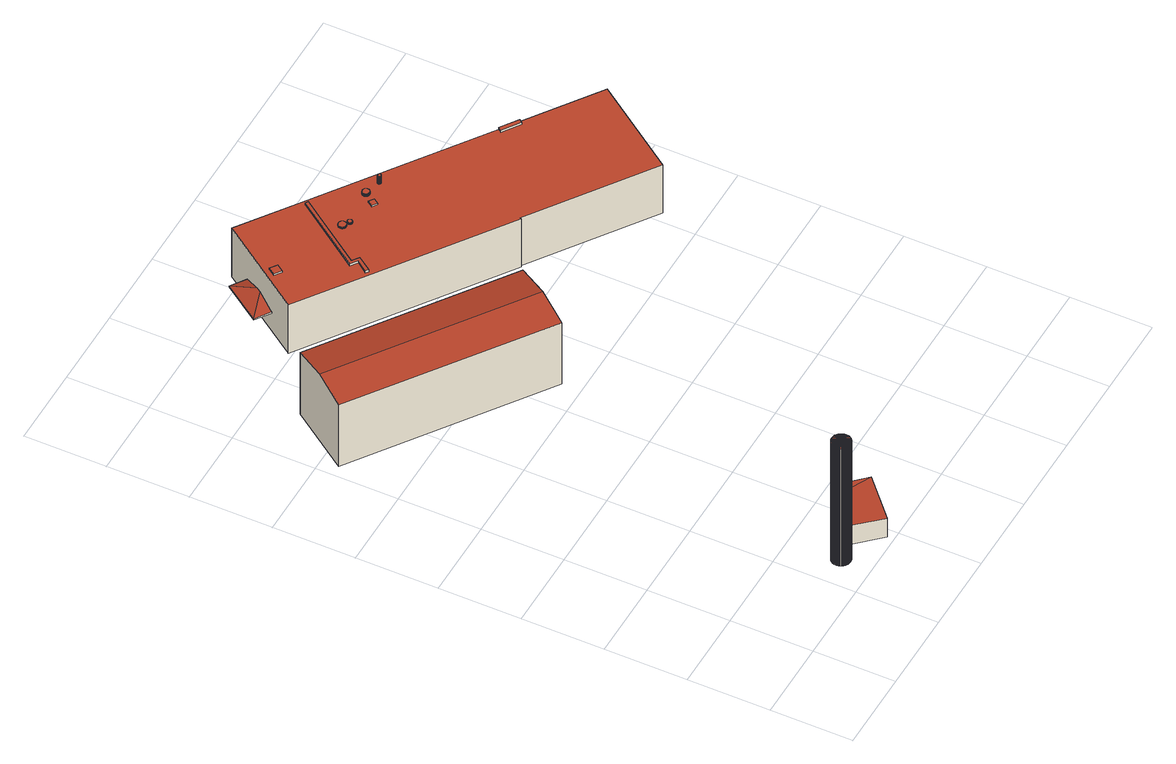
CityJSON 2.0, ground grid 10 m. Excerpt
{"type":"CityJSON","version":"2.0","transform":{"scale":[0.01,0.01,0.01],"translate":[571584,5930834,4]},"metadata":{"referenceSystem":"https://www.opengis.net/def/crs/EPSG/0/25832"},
"CityObjects":{
"building1":{"type":"Building","attributes":{"Grundfläche 2D":"4.097461","Grundhöhe NN":"5.313"},"geometry":[{"type":"Solid","lod":"3","boundaries":[[[[0,1,2]],[[0,3,1]],[[0,2,4]],[[0,4,5]],[[0,5,6]],[[0,6,7]],[[0,7,8]],[[0,8,9]],[[0,9,10]],[[0,10,11]],[[0,11,12]],[[0,12,13]],[[0,13,14]],[[0,14,15]],[[0,15,16]],[[0,16,17]],[[0,17,18]],[[0,18,19]],[[0,19,20]],[[0,20,21]],[[0,21,22]],[[0,22,23]],[[0,23,24]],[[0,24,25]],[[0,25,26]],[[0,26,27]],[[0,27,28]],[[0,28,29]],[[0,29,30]],[[0,30,31]],[[0,31,32]],[[0,32,33]],[[0,33,34]],[[0,34,35]],[[0,35,36]],[[0,36,37]],[[0,37,38]],[[0,38,39]],[[0,39,40]],[[0,40,41]],[[0,41,42]],[[0,42,43]],[[0,43,44]],[[0,44,45]],[[0,45,46]],[[0,46,47]],[[0,47,48]],[[0,48,49]],[[0,49,50]],[[0,50,51]],[[0,51,52]],[[0,52,53]],[[0,53,54]],[[0,54,55]],[[0,55,56]],[[0,56,57]],[[0,57,58]],[[0,58,59]],[[0,59,60]],[[0,60,61]],[[0,61,62]],[[0,62,63]],[[0,63,64]],[[0,64,65]],[[0,65,66]],[[0,66,67]],[[0,67,68]],[[0,68,69]],[[0,69,70]],[[0,70,71]],[[0,71,72]],[[0,72,73]],[[0,73,74]],[[0,74,75]],[[0,75,76]],[[0,76,77]],[[0,77,78]],[[0,78,79]],[[0,79,80]],[[0,80,81]],[[0,81,82]],[[0,82,83]],[[0,83,84]],[[0,84,3]],[[85,86,2,1]],[[86,87,4,2]],[[87,88,5,4]],[[89,90,81,80]],[[90,91,82,81]],[[91,92,83,82]],[[92,93,84,83]],[[93,94,3,84]],[[94,85,1,3]],[[88,95,6,5]],[[95,96,7,6]],[[96,97,8,7]],[[97,98,9,8]],[[98,99,10,9]],[[99,100,11,10]],[[100,101,12,11]],[[101,102,13,12]],[[102,103,14,13]],[[103,104,15,14]],[[104,105,16,15]],[[105,106,17,16]],[[106,107,18,17]],[[107,108,19,18]],[[108,109,20,19]],[[109,110,21,20]],[[110,111,22,21]],[[111,112,23,22]],[[112,113,24,23]],[[113,114,25,24]],[[114,115,26,25]],[[115,116,27,26]],[[116,117,28,27]],[[117,118,29,28]],[[118,119,30,29]],[[119,120,31,30]],[[120,121,32,31]],[[121,122,33,32]],[[122,123,34,33]],[[123,124,35,34]],[[124,125,36,35]],[[125,126,37,36]],[[126,127,38,37]],[[127,128,39,38]],[[128,129,40,39]],[[129,130,41,40]],[[130,131,42,41]],[[131,132,43,42]],[[132,133,44,43]],[[133,134,45,44]],[[134,135,46,45]],[[135,136,47,46]],[[136,137,48,47]],[[137,138,49,48]],[[138,139,50,49]],[[139,140,51,50]],[[140,141,52,51]],[[141,142,53,52]],[[142,143,54,53]],[[143,144,55,54]],[[144,145,56,55]],[[145,146,57,56]],[[146,147,58,57]],[[147,148,59,58]],[[148,149,60,59]],[[149,150,61,60]],[[150,151,62,61]],[[151,152,63,62]],[[152,153,64,63]],[[153,154,65,64]],[[154,155,66,65]],[[155,156,67,66]],[[156,157,68,67]],[[157,158,69,68]],[[158,159,70,69]],[[159,160,71,70]],[[160,161,72,71]],[[161,162,73,72]],[[162,163,74,73]],[[163,164,75,74]],[[164,165,76,75]],[[165,166,77,76]],[[166,167,78,77]],[[167,168,79,78]],[[168,89,80,79]],[[168,167,166,165,164,163,162,161,160,159,158,157,156,155,154,153,152,151,150,149,148,147,146,145,144,143,142,141,140,139,138,137,136,135,134,133,132,131,130,129,128,127,126,125,124,123,122,121,120,119,118,117,116,115,114,113,112,111,110,109,108,107,106,105,104,103,102,101,100,99,98,97,96,95,88,87,86,85,94,93,92,91,90,89]]]],"semantics":{"surfaces":[{"type":"RoofSurface"},{"type":"WallSurface"},{"type":"GroundSurface"}],"values":[[0,0,0,0,0,0,0,0,0,0,0,0,0,0,0,0,0,0,0,0,0,0,0,0,0,0,0,0,0,0,0,0,0,0,0,0,0,0,0,0,0,0,0,0,0,0,0,0,0,0,0,0,0,0,0,0,0,0,0,0,0,0,0,0,0,0,0,0,0,0,0,0,0,0,0,0,0,0,0,0,0,0,0,0,1,1,1,1,1,1,1,1,1,1,1,1,1,1,1,1,1,1,1,1,1,1,1,1,1,1,1,1,1,1,1,1,1,1,1,1,1,1,1,1,1,1,1,1,1,1,1,1,1,1,1,1,1,1,1,1,1,1,1,1,1,1,1,1,1,1,1,1,1,1,1,1,1,1,1,1,1,1,1,1,1,1,1,1,2]]}}]},
"building2":{"type":"Building","attributes":{"Grundfläche 2D":"26.478357","Grundhöhe NN":"4.780"},"geometry":[{"type":"Solid","lod":"3","boundaries":[[[[169,170,171,172]],[[173,170,169,174]],[[175,176,172,171]],[[176,177,169,172]],[[177,178,174,169]],[[178,179,173,174]],[[179,180,170,173]],[[180,175,171,170]],[[176,175,180,179,178,177]]]],"semantics":{"surfaces":[{"type":"RoofSurface"},{"type":"WallSurface"},{"type":"GroundSurface"}],"values":[[0,0,1,1,1,1,1,1,2]]}}]},
"building3":{"type":"Building","attributes":{"Grundfläche 2D":"241.060239","Grundhöhe NN":"5.664"},"geometry":[{"type":"Solid","lod":"3","boundaries":[[[[181,182,183,184]],[[185,181,184,186]],[[186,184,183,187,188]],[[185,186,188,189]],[[182,181,185,189,190]],[[183,182,190,187]],[[188,187,190,189]]]],"semantics":{"surfaces":[{"type":"RoofSurface"},{"type":"WallSurface"},{"type":"GroundSurface"}],"values":[[0,0,1,1,1,1,2]]}}]},
"building4":{"type":"Building","attributes":{"Grundfläche 2D":"590.092682","Grundhöhe NN":"5.670"},"children":["building4-1","building4-2","building4-3","building4-4","building4-5","building4-6","building4-7","building4-8","building4-9"],"geometry":[{"type":"Solid","lod":"3","boundaries":[[[[191,192,193,194,195,196,197,198,199,200,201]],[[199,198,202,203]],[[200,199,203,204]],[[191,201,200,204,205]],[[192,191,205,206]],[[193,192,206,207]],[[194,193,207,208]],[[198,197,196,195,194,208,202]],[[203,202,208,207,206,205,204]]]],"semantics":{"surfaces":[{"type":"RoofSurface"},{"type":"WallSurface"},{"type":"GroundSurface"}],"values":[[0,1,1,1,1,1,1,1,2]]}}]},
"building4-1":{"type":"BuildingInstallation","parents":["building4"],"geometry":[{"type":"MultiSurface","lod":"3","boundaries":[[[209,210,211,212,213,214,215,216,217,218,219,220,221,222,223,224,225,226,227,228,229,230,231,232,233,234,235,236,237,238,239,240,241,242,243,244]],[[215,214,245,246]],[[213,212,247,248]],[[214,213,248,245]],[[216,215,246,249]],[[217,216,249,250]],[[218,217,250,251]],[[219,218,251,252]],[[220,219,252,253]],[[221,220,253,254]],[[222,221,254,255]],[[223,222,255,256]],[[224,223,256,257]],[[225,224,257,258]],[[226,225,258,259]],[[227,226,259,260]],[[228,227,260,261]],[[229,228,261,262]],[[230,229,262,263]],[[231,230,263,264]],[[232,231,264,265]],[[233,232,265,266]],[[234,233,266,267]],[[235,234,267,268]],[[236,235,268,269]],[[237,236,269,270]],[[238,237,270,271]],[[239,238,271,272]],[[240,239,272,273]],[[241,240,273,274]],[[242,241,274,275]],[[243,242,275,276]],[[244,243,276,277]],[[209,244,277,278]],[[210,209,278,279]],[[211,210,279,280]],[[212,211,280,247]]],"semantics":{"surfaces":[{"type":"RoofSurface"},{"type":"WallSurface"}],"values":[0,1,1,1,1,1,1,1,1,1,1,1,1,1,1,1,1,1,1,1,1,1,1,1,1,1,1,1,1,1,1,1,1,1,1,1,1]}}]},
"building4-2":{"type":"BuildingInstallation","parents":["building4"],"geometry":[{"type":"MultiSurface","lod":"3","boundaries":[[[281,282,283,284,285,286,287,288,289,290,291,292,293,294,295,296,297,298,299,300,301,302,303,304,305,306,307,308,309,310,311,312,313,314,315,316,317,318,319,320,321,322,323,324,325,326,327,328,329,330]],[[331,332,296,295]],[[332,333,297,296]],[[334,335,291,290]],[[335,336,292,291]],[[336,337,293,292]],[[337,338,294,293]],[[338,331,295,294]],[[333,339,298,297]],[[339,340,299,298]],[[340,341,300,299]],[[341,342,301,300]],[[342,343,302,301]],[[343,344,303,302]],[[344,345,304,303]],[[345,346,305,304]],[[346,347,306,305]],[[347,348,307,306]],[[348,349,308,307]],[[349,350,309,308]],[[350,351,310,309]],[[351,352,311,310]],[[352,353,312,311]],[[353,354,313,312]],[[354,355,314,313]],[[355,356,315,314]],[[356,357,316,315]],[[357,358,317,316]],[[358,359,318,317]],[[359,360,319,318]],[[360,361,320,319]],[[361,362,321,320]],[[362,363,322,321]],[[363,364,323,322]],[[364,365,324,323]],[[365,366,325,324]],[[366,367,326,325]],[[367,368,327,326]],[[368,369,328,327]],[[369,370,329,328]],[[370,371,330,329]],[[371,372,281,330]],[[372,373,282,281]],[[373,374,283,282]],[[374,375,284,283]],[[375,376,285,284]],[[376,377,286,285]],[[377,378,287,286]],[[378,379,288,287]],[[379,380,289,288]],[[380,334,290,289]]],"semantics":{"surfaces":[{"type":"RoofSurface"},{"type":"WallSurface"}],"values":[0,1,1,1,1,1,1,1,1,1,1,1,1,1,1,1,1,1,1,1,1,1,1,1,1,1,1,1,1,1,1,1,1,1,1,1,1,1,1,1,1,1,1,1,1,1,1,1,1,1,1]}}]},
"building4-3":{"type":"BuildingInstallation","parents":["building4"],"geometry":[{"type":"MultiSurface","lod":"3","boundaries":[[[381,382,383,384,385,386,387,388,389,390,391,392,393,394,395,396,397,398,399,400,401,402,403,404,405,406,407,408,409,410,411,412,413,414,415,416,417,418,419,420,421,422,423,424,425,426,427,428]],[[387,386,429,430]],[[388,387,430,431]],[[389,388,431,432]],[[383,382,433,434]],[[384,383,434,435]],[[385,384,435,436]],[[386,385,436,429]],[[390,389,432,437]],[[391,390,437,438]],[[392,391,438,439]],[[393,392,439,440]],[[394,393,440,441]],[[395,394,441,442]],[[396,395,442,443]],[[397,396,443,444]],[[398,397,444,445]],[[399,398,445,446]],[[400,399,446,447]],[[401,400,447,448]],[[402,401,448,449]],[[403,402,449,450]],[[404,403,450,451]],[[405,404,451,452]],[[406,405,452,453]],[[407,406,453,454]],[[408,407,454,455]],[[409,408,455,456]],[[410,409,456,457]],[[411,410,457,458]],[[412,411,458,459]],[[413,412,459,460]],[[414,413,460,461]],[[415,414,461,462]],[[416,415,462,463]],[[417,416,463,464]],[[418,417,464,465]],[[419,418,465,466]],[[420,419,466,467]],[[421,420,467,468]],[[422,421,468,469]],[[423,422,469,470]],[[424,423,470,471]],[[425,424,471,472]],[[426,425,472,473]],[[427,426,473,474]],[[428,427,474,475]],[[381,428,475,476]],[[382,381,476,433]]],"semantics":{"surfaces":[{"type":"RoofSurface"},{"type":"WallSurface"}],"values":[0,1,1,1,1,1,1,1,1,1,1,1,1,1,1,1,1,1,1,1,1,1,1,1,1,1,1,1,1,1,1,1,1,1,1,1,1,1,1,1,1,1,1,1,1,1,1,1,1]}}]},
"building4-4":{"type":"BuildingInstallation","parents":["building4"],"geometry":[{"type":"MultiSurface","lod":"3","boundaries":[[[477,478,479,480]],[[480,479,195,196]],[[477,480,196,481]],[[478,477,481,482]],[[479,478,482,195]]],"semantics":{"surfaces":[{"type":"RoofSurface"},{"type":"WallSurface"}],"values":[0,1,1,1,1]}}]},
"building4-5":{"type":"BuildingInstallation","parents":["building4"],"geometry":[{"type":"MultiSurface","lod":"3","boundaries":[[[483,484,485,486]],[[486,485,487,488]],[[488,489,483,486]],[[484,483,489,490]],[[485,484,490,487]]],"semantics":{"surfaces":[{"type":"RoofSurface"},{"type":"WallSurface"}],"values":[0,1,1,1,1]}}]},
"building4-6":{"type":"BuildingInstallation","parents":["building4"],"geometry":[{"type":"MultiSurface","lod":"3","boundaries":[[[491,492,493,494,495,496,497,498,499,500]],[[501,502,494,493]],[[502,503,495,494]],[[496,495,503,504]],[[504,505,497,496]],[[505,506,498,497]],[[507,499,498,506]],[[507,508,500,499]],[[509,510,492,491,500,508]],[[510,501,493,492]]],"semantics":{"surfaces":[{"type":"RoofSurface"},{"type":"WallSurface"}],"values":[0,1,1,1,1,1,1,1,1,1]}}]},
"building4-7":{"type":"BuildingInstallation","parents":["building4"],"geometry":[{"type":"MultiSurface","lod":"3","boundaries":[[[511,512,513,514]],[[515,516,512,511]],[[514,513,517,518]],[[511,514,518,515]],[[516,517,513,512]]],"semantics":{"surfaces":[{"type":"RoofSurface"},{"type":"WallSurface"}],"values":[0,1,1,1,1]}}]},
"building4-8":{"type":"BuildingInstallation","parents":["building4"],"geometry":[{"type":"MultiSurface","lod":"3","boundaries":[[[519,520,521,522,523,524,525,526,527,528,529,530,531,532,533,534,535,536,537,538,539,540,541,542,543,544,545,546,547,548,549,550,551,552,553,554,555,556,557,558,559,560,561,562,563,564,565,566,567,568,569,570,571,572,573,574,575,576,577,578,579,580,581,582,583,584,585,586,587,588,589,590,591,592]],[[593,594,551,550]],[[594,595,596,553,552,551]],[[596,597,554,553]],[[597,598,555,554]],[[598,599,556,555]],[[599,600,557,556]],[[600,601,558,557]],[[601,602,559,558]],[[603,604,605,570,569,568]],[[605,606,571,570]],[[606,607,572,571]],[[607,608,573,572]],[[608,609,574,573]],[[609,610,575,574]],[[610,611,576,575]],[[611,612,577,576]],[[612,613,578,577]],[[614,615,520,519]],[[615,616,521,520]],[[616,617,522,521]],[[617,618,523,522]],[[618,619,524,523]],[[619,620,525,524]],[[620,621,526,525]],[[621,622,527,526]],[[622,623,528,527]],[[623,624,529,528]],[[624,625,530,529]],[[625,626,531,530]],[[627,628,629,590,589,588]],[[629,630,591,590]],[[630,631,592,591]],[[631,614,519,592]],[[626,632,532,531]],[[632,633,533,532]],[[633,634,534,533]],[[634,635,535,534]],[[635,636,536,535]],[[636,637,537,536]],[[637,638,538,537]],[[638,639,539,538]],[[639,640,540,539]],[[640,641,541,540]],[[641,642,542,541]],[[642,643,543,542]],[[643,644,544,543]],[[644,645,545,544]],[[645,646,546,545]],[[646,647,547,546]],[[647,648,649,549,548,547]],[[649,593,550,549]],[[602,650,560,559]],[[650,651,561,560]],[[651,652,562,561]],[[652,653,563,562]],[[653,654,564,563]],[[654,655,565,564]],[[655,656,566,565]],[[656,657,567,566]],[[657,603,568,567]],[[613,658,659,580,579,578]],[[659,660,581,580]],[[660,661,582,581]],[[661,662,583,582]],[[662,663,584,583]],[[663,664,585,584]],[[664,665,586,585]],[[665,666,587,586]],[[666,627,588,587]]],"semantics":{"surfaces":[{"type":"RoofSurface"},{"type":"WallSurface"}],"values":[0,1,1,1,1,1,1,1,1,1,1,1,1,1,1,1,1,1,1,1,1,1,1,1,1,1,1,1,1,1,1,1,1,1,1,1,1,1,1,1,1,1,1,1,1,1,1,1,1,1,1,1,1,1,1,1,1,1,1,1,1,1,1,1,1,1,1,1,1,1]}}]},
"building4-9":{"type":"BuildingInstallation","parents":["building4"],"geometry":[{"type":"MultiSurface","lod":"3","boundaries":[[[667,668,669,670]],[[668,671,672,669]],[[673,672,671]],[[671,668,667,670,674,675,673]],[[672,673,675,676]],[[669,672,676,677]],[[670,669,677,674]],[[675,674,677,676]]],"semantics":{"surfaces":[{"type":"RoofSurface"},{"type":"WallSurface"},{"type":"OuterCeilingSurface"}],"values":[0,0,0,1,1,1,1,2]}}]}
},
"vertices":[
[1336,346,1962],[1425,274,1915],[1433,284,1915],[1417,265,1915],[1440,296,1915],[1443,302,1915],[1446,309,1915],[1448,316,1915],[1450,323,1915],[1451,331,1915],[1452,338,1915],[1452,346,1915],[1452,354,1915],[1451,362,1915],[1450,371,1915],[1448,379,1915],[1446,386,1915],[1443,394,1915],[1439,401,1915],[1435,408,1915],[1430,415,1915],[1425,421,1915],[1420,427,1915],[1414,433,1915],[1408,438,1915],[1402,442,1915],[1396,446,1915],[1390,450,1915],[1383,453,1915],[1371,457,1915],[1358,460,1915],[1346,462,1915],[1332,462,1915],[1325,461,1915],[1318,460,1915],[1311,458,1915],[1304,457,1915],[1296,454,1915],[1289,451,1915],[1282,447,1915],[1275,443,1915],[1269,438,1915],[1262,433,1915],[1256,427,1915],[1251,421,1915],[1246,415,1915],[1241,408,1915],[1237,401,1915],[1233,394,1915],[1231,386,1915],[1228,379,1915],[1226,371,1915],[1225,363,1915],[1224,356,1915],[1224,349,1915],[1224,341,1915],[1225,334,1915],[1227,321,1915],[1231,309,1915],[1236,297,1915],[1242,285,1915],[1246,280,1915],[1251,274,1915],[1256,268,1915],[1261,263,1915],[1267,258,1915],[1273,254,1915],[1280,249,1915],[1287,245,1915],[1294,242,1915],[1302,239,1915],[1310,237,1915],[1318,235,1915],[1326,234,1915],[1334,233,1915],[1343,233,1915],[1351,234,1915],[1358,235,1915],[1366,237,1915],[1374,239,1915],[1381,242,1915],[1388,245,1915],[1394,248,1915],[1401,252,1915],[1406,256,1915],[1425,274,131],[1433,284,131],[1440,296,131],[1443,302,131],[1381,242,131],[1388,245,131],[1394,248,131],[1401,252,131],[1406,256,131],[1417,265,131],[1446,309,131],[1448,316,131],[1450,323,131],[1451,331,131],[1452,338,131],[1452,346,131],[1452,354,131],[1451,362,131],[1450,371,131],[1448,379,131],[1446,386,131],[1443,394,131],[1439,401,131],[1435,408,131],[1430,415,131],[1425,421,131],[1420,427,131],[1414,433,131],[1408,438,131],[1402,442,131],[1396,446,131],[1390,450,131],[1383,453,131],[1371,457,131],[1358,460,131],[1346,462,131],[1332,462,131],[1325,461,131],[1318,460,131],[1311,458,131],[1304,457,131],[1296,454,131],[1289,451,131],[1282,447,131],[1275,443,131],[1269,438,131],[1262,433,131],[1256,427,131],[1251,421,131],[1246,415,131],[1241,408,131],[1237,401,131],[1233,394,131],[1231,386,131],[1228,379,131],[1226,371,131],[1225,363,131],[1224,356,131],[1224,349,131],[1224,341,131],[1225,334,131],[1227,321,131],[1231,309,131],[1236,297,131],[1242,285,131],[1246,280,131],[1251,274,131],[1256,268,131],[1261,263,131],[1267,258,131],[1273,254,131],[1280,249,131],[1287,245,131],[1294,242,131],[1302,239,131],[1310,237,131],[1318,235,131],[1326,234,131],[1334,233,131],[1343,233,131],[1351,234,131],[1358,235,131],[1366,237,131],[1374,239,131],
[1860,714,425],[2305,484,443],[1992,803,443],[1925,740,433],[1896,82,365],[1578,421,370],[1992,803,78],[1925,740,78],[1860,714,78],[1578,421,78],[1896,82,78],[2305,484,78],
[2523,4560,1183],[2783,4931,1102],[586,6481,1102],[324,6110,1183],[2268,4196,1102],[70,5752,1102],[586,6481,166],[70,5752,166],[2268,4196,166],[2783,4931,166],
[3637,5393,899],[3646,5407,899],[5054,4417,899],[5797,5470,899],[4932,6080,900],[4725,6226,900],[2793,7588,901],[2089,8085,902],[1337,7016,899],[1337,7015,899],[2119,6464,899],[2089,8085,167],[1337,7016,167],[1337,7015,167],[3637,5393,167],[3646,5407,167],[5054,4417,167],[5797,5470,167],
[3437,7005,1017],[3435,7007,1017],[3432,7009,1017],[3430,7010,1017],[3424,7011,1017],[3419,7011,1017],[3415,7010,1017],[3410,7008,1017],[3408,7006,1017],[3406,7004,1017],[3404,7001,1017],[3402,6999,1017],[3401,6996,1017],[3401,6993,1017],[3400,6990,1017],[3401,6987,1017],[3402,6982,1017],[3405,6978,1017],[3408,6974,1017],[3412,6971,1017],[3415,6970,1017],[3418,6969,1017],[3421,6969,1017],[3424,6969,1017],[3427,6969,1017],[3430,6970,1017],[3433,6972,1017],[3435,6973,1017],[3439,6977,1017],[3441,6982,1017],[3443,6986,1017],[3443,6992,1017],[3443,6994,1017],[3442,6997,1017],[3441,7000,1017],[3439,7003,1017],[3419,7011,901],[3415,7010,901],[3430,7010,901],[3424,7011,901],[3410,7008,901],[3408,7006,901],[3406,7004,901],[3404,7001,901],[3402,6999,901],[3401,6996,901],[3401,6993,901],[3400,6990,901],[3401,6987,901],[3402,6982,901],[3405,6978,901],[3408,6974,901],[3412,6971,901],[3415,6970,901],[3418,6969,901],[3421,6969,901],[3424,6969,901],[3427,6969,901],[3430,6970,901],[3433,6972,901],[3435,6973,901],[3439,6977,901],[3441,6982,901],[3443,6986,901],[3443,6992,901],[3443,6994,901],[3442,6997,901],[3441,7000,901],[3439,7003,901],[3437,7005,901],[3435,7007,901],[3432,7009,901],
[2712,7041,924],[2713,7047,924],[2712,7053,924],[2711,7059,924],[2709,7066,924],[2706,7071,924],[2702,7077,924],[2698,7082,924],[2692,7086,924],[2687,7089,924],[2681,7092,924],[2675,7093,924],[2669,7094,924],[2664,7094,924],[2659,7093,924],[2654,7092,924],[2648,7091,924],[2643,7088,924],[2638,7085,924],[2633,7080,924],[2629,7075,924],[2625,7070,924],[2622,7064,924],[2621,7057,924],[2620,7051,924],[2620,7044,924],[2620,7038,924],[2622,7032,924],[2624,7027,924],[2627,7022,924],[2630,7018,924],[2634,7014,924],[2638,7010,924],[2643,7007,924],[2648,7004,924],[2654,7002,924],[2660,7001,924],[2667,7001,924],[2674,7001,924],[2680,7003,924],[2686,7005,924],[2692,7009,924],[2697,7012,924],[2701,7017,924],[2705,7021,924],[2708,7026,924],[2709,7030,924],[2710,7031,924],[2711,7035,924],[2711,7036,924],[2659,7093,901],[2654,7092,901],[2648,7091,900],[2687,7089,901],[2681,7092,901],[2675,7093,901],[2669,7094,901],[2664,7094,901],[2643,7088,900],[2638,7085,900],[2633,7080,900],[2629,7075,900],[2625,7070,900],[2622,7064,900],[2621,7057,900],[2620,7051,900],[2620,7044,900],[2620,7038,900],[2622,7032,900],[2624,7027,900],[2627,7022,900],[2630,7018,900],[2634,7014,900],[2638,7010,900],[2643,7007,900],[2648,7004,900],[2654,7002,900],[2660,7001,900],[2667,7001,900],[2674,7001,900],[2680,7003,900],[2686,7005,900],[2692,7009,900],[2697,7012,900],[2701,7017,900],[2705,7021,900],[2708,7026,900],[2709,7030,900],[2710,7031,900],[2711,7035,900],[2711,7036,900],[2712,7041,900],[2713,7047,900],[2712,7053,901],[2711,7059,901],[2709,7066,901],[2706,7071,901],[2702,7077,901],[2698,7082,901],[2692,7086,901],
[3233,7079,939],[3228,7081,939],[3223,7083,939],[3218,7085,939],[3213,7085,939],[3208,7086,939],[3203,7085,939],[3198,7084,939],[3193,7082,939],[3188,7080,939],[3183,7077,939],[3179,7073,939],[3175,7068,939],[3172,7063,939],[3169,7057,939],[3168,7051,939],[3167,7045,939],[3167,7039,939],[3168,7034,939],[3169,7029,939],[3171,7024,939],[3173,7020,939],[3176,7016,939],[3180,7012,939],[3183,7009,939],[3188,7006,939],[3193,7003,939],[3199,7001,939],[3205,7000,939],[3211,7000,939],[3217,7001,939],[3223,7002,939],[3229,7004,939],[3234,7008,939],[3238,7011,939],[3242,7015,939],[3245,7019,939],[3247,7023,939],[3249,7027,939],[3251,7032,939],[3252,7037,939],[3252,7043,939],[3252,7049,939],[3251,7054,939],[3249,7060,939],[3246,7066,939],[3242,7071,939],[3238,7075,939],[3208,7086,901],[3203,7085,901],[3198,7084,901],[3193,7082,901],[3228,7081,901],[3223,7083,901],[3218,7085,901],[3213,7085,901],[3188,7080,901],[3183,7077,901],[3179,7073,901],[3175,7068,901],[3172,7063,901],[3169,7057,901],[3168,7051,901],[3167,7045,901],[3167,7039,901],[3168,7034,901],[3169,7029,901],[3171,7024,901],[3173,7020,901],[3176,7016,901],[3180,7012,901],[3183,7009,901],[3188,7006,901],[3193,7003,901],[3199,7001,901],[3205,7000,901],[3211,7000,901],[3217,7001,901],[3223,7002,901],[3229,7004,901],[3234,7008,901],[3238,7011,901],[3242,7015,901],[3245,7019,901],[3247,7023,901],[3249,7027,901],[3251,7032,901],[3252,7037,901],[3252,7043,901],[3252,7049,901],[3251,7054,901],[3249,7060,901],[3246,7066,901],[3242,7071,901],[3238,7075,901],[3233,7079,901],
[4696,6184,930],[4902,6038,930],[4932,6080,930],[4725,6226,930],[4696,6184,900],[4902,6038,900],
[1746,7296,922],[1806,7380,922],[1721,7440,922],[1661,7356,922],[1721,7440,900],[1661,7356,900],[1746,7296,900],[1806,7380,900],
[2230,6649,934],[2247,6637,934],[2146,6502,934],[2178,6478,934],[2296,6644,934],[2213,6707,934],[2542,7170,934],[2793,7523,934],[2761,7543,934],[2160,6699,934],[2146,6502,899],[2178,6478,899],[2296,6644,900],[2213,6707,900],[2542,7170,901],[2793,7523,901],[2761,7543,901],[2160,6699,900],[2230,6649,899],[2247,6637,899],
[3121,6857,922],[3164,6918,922],[3105,6960,922],[3062,6899,922],[3121,6857,901],[3164,6918,901],[3105,6960,901],[3062,6899,901],
[2740,7025,924],[2734,7023,924],[2732,7023,924],[2730,7022,924],[2729,7021,924],[2727,7020,924],[2726,7019,924],[2724,7018,924],[2723,7016,924],[2721,7015,924],[2720,7013,924],[2719,7012,924],[2717,7008,924],[2716,7004,924],[2715,7002,924],[2715,7000,924],[2715,6999,924],[2715,6996,924],[2715,6994,924],[2715,6992,924],[2715,6990,924],[2716,6988,924],[2716,6987,924],[2717,6985,924],[2720,6979,924],[2722,6978,924],[2725,6975,924],[2726,6973,924],[2728,6972,924],[2729,6971,924],[2731,6971,924],[2732,6970,924],[2734,6969,924],[2736,6968,924],[2738,6968,924],[2741,6968,924],[2742,6968,924],[2746,6968,924],[2751,6968,924],[2752,6969,924],[2754,6970,924],[2756,6971,924],[2758,6972,924],[2760,6973,924],[2761,6974,924],[2763,6975,924],[2764,6976,924],[2765,6978,924],[2766,6979,924],[2770,6985,924],[2770,6987,924],[2771,6991,924],[2772,6993,924],[2772,6995,924],[2772,6996,924],[2772,6998,924],[2772,7000,924],[2771,7002,924],[2771,7004,924],[2770,7006,924],[2769,7008,924],[2769,7010,924],[2766,7013,924],[2764,7017,924],[2762,7018,924],[2761,7019,924],[2759,7020,924],[2757,7021,924],[2755,7022,924],[2754,7023,924],[2752,7024,924],[2750,7024,924],[2749,7025,924],[2747,7025,924],[2732,6970,900],[2734,6969,900],[2736,6968,900],[2738,6968,900],[2741,6968,900],[2742,6968,900],[2746,6968,900],[2751,6968,900],[2752,6969,900],[2754,6970,900],[2770,6985,900],[2770,6987,900],[2771,6991,900],[2772,6993,900],[2772,6995,900],[2772,6996,900],[2772,6998,900],[2772,7000,900],[2771,7002,900],[2771,7004,900],[2770,7006,900],[2740,7025,900],[2734,7023,900],[2732,7023,900],[2730,7022,900],[2729,7021,900],[2727,7020,900],[2726,7019,900],[2724,7018,900],[2723,7016,900],[2721,7015,900],[2720,7013,900],[2719,7012,900],[2717,7008,900],[2754,7023,901],[2752,7024,901],[2750,7024,901],[2749,7025,901],[2747,7025,901],[2716,7004,900],[2715,7002,900],[2715,7000,900],[2715,6999,900],[2715,6996,900],[2715,6994,900],[2715,6992,900],[2715,6990,900],[2716,6988,900],[2716,6987,900],[2717,6985,900],[2720,6979,900],[2722,6978,900],[2725,6975,900],[2726,6973,900],[2728,6972,900],[2729,6971,900],[2731,6971,900],[2756,6971,900],[2758,6972,900],[2760,6973,900],[2761,6974,900],[2763,6975,900],[2764,6976,900],[2765,6978,900],[2766,6979,900],[2769,7008,901],[2769,7010,901],[2766,7013,901],[2764,7017,901],[2762,7018,901],[2761,7019,901],[2759,7020,901],[2757,7021,901],[2755,7022,901],
[1604,7396,476],[1708,7543,524],[1377,7453,454],[1556,7327,454],[1748,7600,524],[1698,7910,454],[1877,7784,454],[1556,7327,434],[1877,7784,434],[1698,7910,434],[1377,7453,434]
]}
